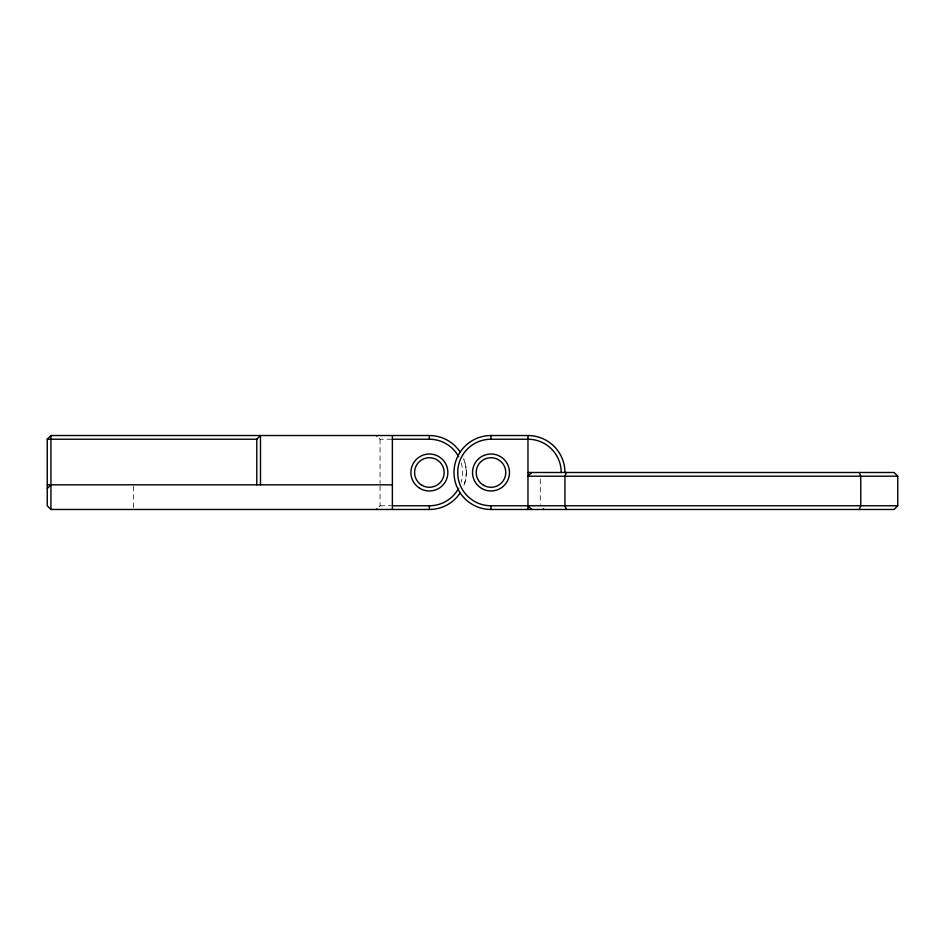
<?xml version="1.0" encoding="UTF-8"?>
<svg xmlns="http://www.w3.org/2000/svg" width="945" height="945" viewBox="0 0 945 945"><rect width="100%" height="100%" fill="white"/><g stroke="black" fill="none" stroke-linecap="round" stroke-linejoin="round"><path stroke-width="0.71" stroke-dasharray="4.72 3.54" d="M379.075 506.756L380.055 505.776L380.055 486.226M379.075 438.244L380.055 439.224L392.376 439.224M380.055 505.776L391.006 505.776M540.292 479.02L540.292 504.37M380.055 439.224L380.055 483.356M133.529 486.273L133.529 508.032M461.195 462.837A33.276 33.276 0 0 1 461.195 482.163M466.334 472.5L465.72 479.233L463.735 486.108A36.973 36.973 0 0 0 463.735 458.892L465.72 465.767L466.334 472.5"/><path stroke-width="1.42" d="M566.48 472.5L564.945 476.197L564.945 505.776L566.48 509.473M859.241 509.473L860.777 505.776L860.777 476.197L859.241 472.5M460.309 492.735A36.973 36.973 0 0 1 429.361 509.473L50.947 509.473L47.25 505.776L47.25 439.224L50.947 435.527L429.361 435.527A36.973 36.973 0 0 1 460.309 452.265M47.25 488.53L50.947 484.82M47.25 439.224L256.792 439.224L260.489 435.527L260.489 484.82M376.358 509.473L376.949 508.882M531.669 472.5L527.971 476.197L897.75 476.197L897.75 505.776L894.053 509.473L490.987 509.473A36.973 36.973 0 0 1 454.013 472.5A36.973 36.973 0 0 1 490.987 435.527L527.971 435.527A36.973 36.973 0 0 1 564.945 472.5M392.376 439.224L429.361 439.224A33.276 33.276 0 0 1 458.703 456.813M490.987 509.473L490.987 505.776A33.276 33.276 0 0 1 457.711 472.5A33.276 33.276 0 0 1 490.987 439.224L527.971 439.224A33.264 33.264 0 0 1 561.236 472.5M527.971 472.5L894.053 472.5L897.75 476.197M47.25 484.82L392.376 484.82M392.376 505.776L429.361 505.776A33.276 33.276 0 0 0 458.703 488.187M490.987 505.776L897.75 505.776M543.399 508.882L543.989 509.473M527.971 505.776L531.669 509.473M376.358 435.527L376.949 436.117M527.971 435.527L527.971 509.473M490.987 435.527L490.987 439.224M429.361 435.527L429.361 439.224M429.361 505.776L429.361 509.473M392.376 435.527L392.376 509.473M256.792 439.224L256.792 484.82M50.947 435.527L50.947 509.473M421.966 485.305A14.789 14.789 0 0 0 444.15 472.5A14.789 14.789 0 0 0 421.966 459.695A14.789 14.789 0 0 0 421.966 485.305M419.367 488.033A18.475 18.475 0 0 0 447.835 473.41A18.475 18.475 0 0 0 420.938 456.057A18.475 18.475 0 0 0 419.367 488.033M483.592 485.305A14.789 14.789 0 0 0 505.776 472.5A14.789 14.789 0 0 0 483.592 459.695A14.789 14.789 0 0 0 483.592 485.305M481.773 488.506A18.475 18.475 0 0 0 509.485 472.5A18.475 18.475 0 0 0 481.773 456.494A18.475 18.475 0 0 0 481.773 488.506"/></g></svg>
